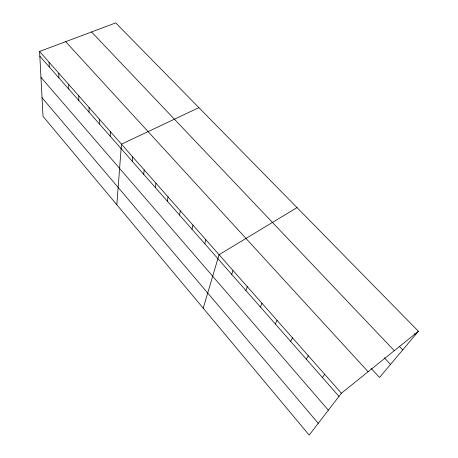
<?xml version="1.0" encoding="UTF-8"?>
<svg xmlns="http://www.w3.org/2000/svg" width="458" height="458" viewBox="0 0 458 458"><rect width="100%" height="100%" fill="white"/><g stroke="black" fill="none" stroke-linecap="round" stroke-linejoin="round"><path stroke-width="0.69" d="M78.782 100.474L78.799 95.865M89.029 112.13L89.127 107.556M99.495 124.032L99.672 119.498M110.189 136.192L110.447 131.698M116.819 204.743L121.456 144.167L198.909 107.647M132.282 161.313L132.711 156.911M143.692 174.292L144.218 169.941M155.365 187.562L155.983 183.263M167.302 201.131L168.023 196.894M179.513 215.02L180.338 210.84M192.005 229.229L192.944 225.118M204.795 243.77L205.848 239.729M203.226 308.211L219.061 254.694L297.03 207.606M231.708 274.371L233.013 270.489M245.877 290.486L247.314 286.685M260.407 307.009L261.987 303.305M275.31 323.955L277.044 320.348M290.607 341.347L292.496 337.849M306.305 359.198L308.36 355.814M322.426 377.529L324.653 374.266M418.417 331.271L341.399 393.222L309.19 435.1L43.023 116.372L39.583 51.456L115.719 22.9L418.417 331.271L379.539 377.484L371.009 368.221M414.536 333.693L415.526 334.706M399.336 346.34L402.742 349.906M91.554 31.963L394.269 350.696M384.314 357.761L390.542 364.408M65.683 41.667L368.118 371.73M39.583 51.456L341.399 393.222M39.835 56.185L338.983 396.359M40.951 77.299L328.346 410.196M42.033 97.72L318.247 423.324M49.086 62.219L49.275 66.925M58.79 73.206L58.91 77.877M68.689 84.415L68.74 89.058"/></g></svg>
